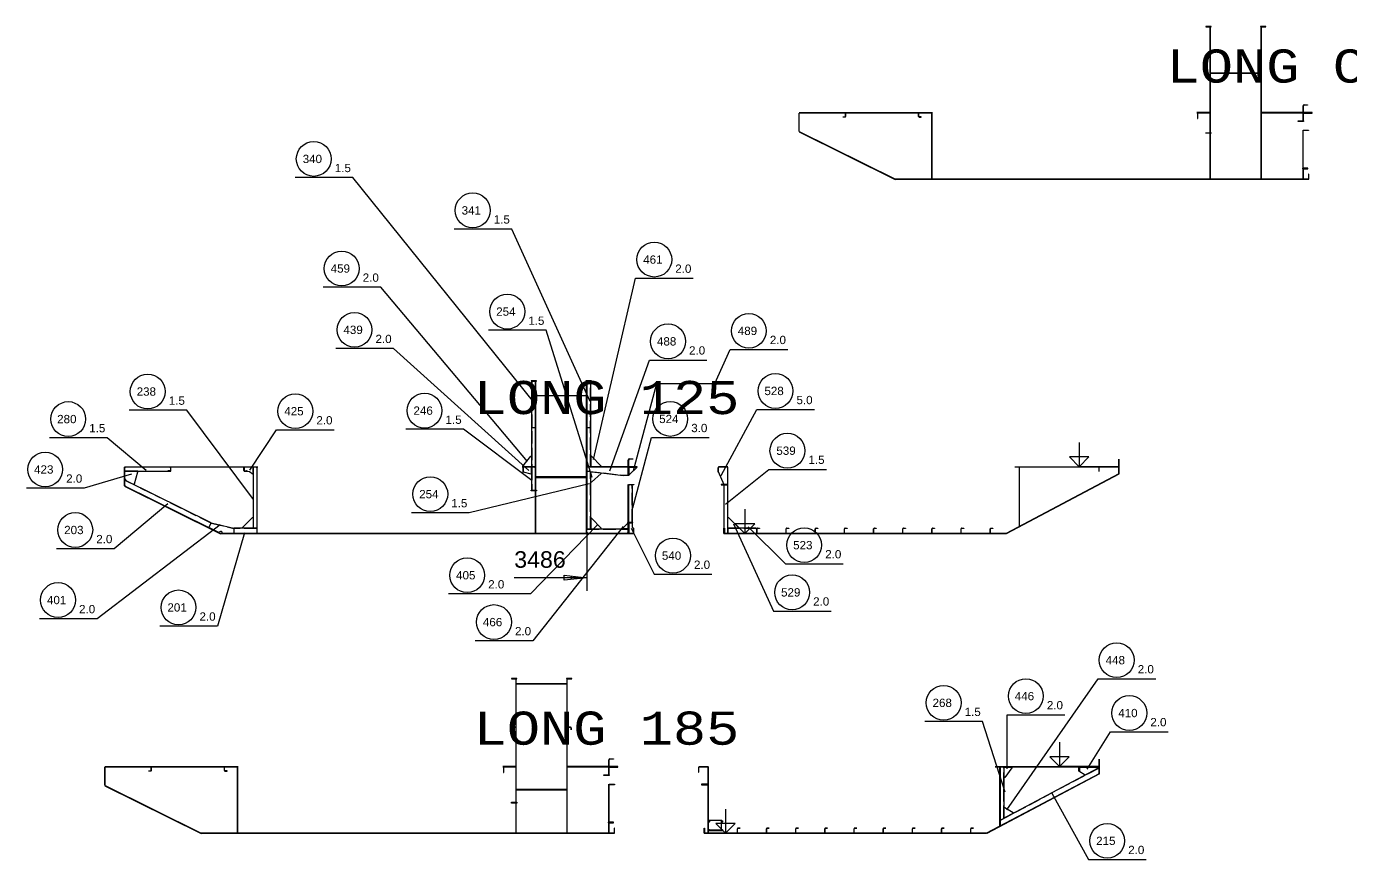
# Model space of a CAD drawing. Header units: inches. Extents: x -15552 to 42302, y -14825 to 18289.
# Drawn here: x 21427 to 31415, y 11228 to 17512 of the extents above; entities that cross this region are included whole.
import ezdxf

# ---------------------------------------------------------------- set-up
doc = ezdxf.new("R2010")
doc.units = ezdxf.units.IN
doc.header["$MEASUREMENT"] = 0
doc.linetypes.add('Dashed_dotted', pattern=[34, 24, -5, 0, -5])
doc.linetypes.add('Short_dashed', pattern=[5, 3.75, -1.25])
doc.layers.get('0').update_dxf_attribs({"linetype": 'CONTINUOUS'})
doc.styles.add('Style_ARIAL', font='ARIAL')
doc.styles.add('Style_Courier_New', font='Courier New')

msp = doc.modelspace()

# ---------------------------------------------------------------- linework, layer by layer
at = {"color": 3, "ltscale": 25}
for p, q in [((30356.633823, 16359.463838), (30356.633823, 17509.463838)), ((30358.135288, 16359.463838), (30358.135288, 17509.463838)), ((30741.634433, 16359.463838), (30741.634433, 17509.463838)), ((30743.132846, 16359.463838), (30743.132846, 17509.463838)), ((30741.634433, 17159.463838), (30358.135288, 17159.463838)), ((30741.634433, 17157.464936), (30358.135288, 17157.464936)), ((31056.633823, 16799.463227), (31056.633823, 16913.57303)), ((31059.633701, 16799.463227), (31059.633701, 16913.57303)), ((28261.632602, 16860.963777), (27255.13541, 16860.963777)), ((27255.13541, 16719.464448), (27255.13541, 16859.463838)), ((28261.632602, 16859.463838), (27255.13541, 16859.463838)), ((27256.633823, 16719.464448), (27256.633823, 16859.463838)), ((27605.13541, 16833.909944), (27605.13541, 16859.463838)), ((27606.633823, 16833.909944), (27606.633823, 16859.463838)), ((28156.633823, 16833.909944), (28156.633823, 16859.463838)), ((28158.135288, 16833.909944), (28158.135288, 16859.463838)), ((28256.633823, 16359.463838), (28256.633823, 16859.463838)), ((28258.135288, 16359.463838), (28258.135288, 16859.463838)), ((30356.633823, 16862.465242), (30256.633823, 16862.465242)), ((30356.633823, 16859.463838), (30256.633823, 16859.463838)), ((31056.633823, 16862.465242), (30743.132846, 16862.465242)), ((31056.633823, 16859.463838), (30743.132846, 16859.463838)), ((31056.633823, 16859.463838), (31056.633823, 16862.465242)), ((31056.734531, 16859.463838), (31056.734531, 16862.465242)), ((27255.745761, 16717.673066), (27980.745761, 16357.672456)), ((27256.633823, 16719.464448), (27981.633823, 16359.463838)), ((31056.633823, 16442.464021), (31056.633823, 16729.465058)), ((31058.632724, 16442.464021), (31058.632724, 16729.465058)), ((31056.633823, 16359.463838), (31056.633823, 16439.464143)), ((31059.633701, 16359.463838), (31059.633701, 16439.464143)), ((31099.758212, 16359.463838), (27981.633823, 16359.463838)), ((31099.758212, 16357.464936), (27981.633823, 16357.464936)), ((25266.811435, 14837.320283), (25241.310947, 14837.320283)), ((25266.811435, 13687.320283), (25266.811435, 14837.320283)), ((25266.811435, 14190.320161), (25266.811435, 14837.320283)), ((25268.3129, 13687.320283), (25268.3129, 14837.320283)), ((25651.812045, 13687.320283), (25651.812045, 14837.320283)), ((25653.310459, 13687.320283), (25653.310459, 14837.320283)), ((25653.310459, 14837.320283), (25653.310459, 14190.320161)), ((25678.810947, 14837.320283), (25653.310459, 14837.320283)), ((23171.813266, 14188.820222), (22165.313022, 14188.820222)), ((22165.313022, 14047.32013), (22165.313022, 14187.320283)), ((23171.813266, 14187.320283), (22165.313022, 14187.320283)), ((22166.811435, 14047.32013), (22166.811435, 14187.320283)), ((22166.811435, 14187.320283), (22166.811435, 14161.819795)), ((22515.313022, 14187.320283), (22166.811435, 14187.320283)), ((22515.313022, 14161.819795), (22515.313022, 14187.320283)), ((22515.313022, 14161.765626), (22515.313022, 14187.320283)), ((22516.811435, 14161.765626), (22516.811435, 14187.320283)), ((23066.811435, 14161.765626), (23066.811435, 14187.320283)), ((23068.3129, 14161.765626), (23068.3129, 14187.320283)), ((23073.311679, 14187.320283), (23068.3129, 14182.319978)), ((23136.812656, 14187.320283), (23068.3129, 14187.320283)), ((23136.812656, 14182.319978), (23131.810825, 14187.320283)), ((23166.811435, 14187.320283), (23141.310947, 14187.320283)), ((23166.811435, 13687.320283), (23166.811435, 14187.320283)), ((23166.811435, 13727.319673), (23166.811435, 14187.320283)), ((23168.3129, 13687.320283), (23168.3129, 14187.320283)), ((25266.811435, 14190.320161), (25166.811435, 14190.320161)), ((25266.811435, 14187.320283), (25166.811435, 14187.320283)), ((25241.310947, 14190.320161), (25266.811435, 14190.320161)), ((25266.811435, 14187.320283), (25241.310947, 14187.320283)), ((25266.811435, 14013.319734), (25266.811435, 14187.320283)), ((25966.811435, 14190.320161), (25653.310459, 14190.320161)), ((25653.310459, 14190.320161), (25678.810947, 14190.320161)), ((25966.811435, 14187.320283), (25653.310459, 14187.320283)), ((25653.310459, 14187.320283), (25653.310459, 14163.419679)), ((25966.811435, 14187.320283), (25653.310459, 14187.320283)), ((25966.811435, 14127.320436), (25966.811435, 14241.429475)), ((25966.811435, 14187.320283), (25966.811435, 14190.320161)), ((25966.811435, 14127.319673), (25966.811435, 14187.320283)), ((25966.912143, 14187.320283), (25966.912143, 14190.320161)), ((25969.811313, 14127.320436), (25969.811313, 14241.429475)), ((26718.810336, 14189.319947), (26649.73685, 14189.319947)), ((26718.810336, 14187.320283), (26649.73685, 14187.320283)), ((26716.811435, 13687.320283), (26716.811435, 14187.320283)), ((26718.810336, 13687.320283), (26718.810336, 14187.320283)), ((29666.811435, 14187.320283), (28881.810825, 14187.320283)), ((28916.811435, 13740.261415), (28916.811435, 14187.320283)), ((28918.3129, 13740.261415), (28918.3129, 14187.320283)), ((29666.811435, 14137.320283), (29666.811435, 14247.32013)), ((29668.810336, 14137.320283), (29668.810336, 14247.32013)), ((22171.813266, 14157.319978), (22166.811435, 14152.319673)), ((22266.811435, 14157.319978), (22166.811435, 14157.319978)), ((22166.811435, 14157.319978), (22166.811435, 14091.979554)), ((22166.811435, 14101.980165), (22175.768344, 14087.53238)), ((22166.811435, 14085.280946), (22166.811435, 14047.32013)), ((22496.813266, 14161.819795), (22515.313022, 14161.819795)), ((23068.3129, 14163.820222), (23073.311679, 14158.819917)), ((25653.310459, 14157.313111), (25653.310459, 13722.32013)), ((25678.810947, 14154.259065), (25653.310459, 14157.313111)), ((25929.912631, 14127.319673), (25966.811435, 14127.319673)), ((29666.811435, 14137.320283), (28816.811435, 13687.320283)), ((29667.748325, 14135.552552), (28817.748325, 13685.552552)), ((22165.923374, 14045.528749), (22890.923374, 13685.528901)), ((22166.811435, 14047.32013), (22891.811435, 13687.320283)), ((22166.811435, 14047.32013), (22802.233188, 13731.801179)), ((25241.310947, 14013.319734), (25266.811435, 14013.319734)), ((25966.811435, 13770.319703), (25966.811435, 14057.319978)), ((25968.813388, 13770.319703), (25968.813388, 14057.319978)), ((25968.813388, 14054.3201), (25968.813388, 13770.319703)), ((25989.812534, 14054.3201), (25968.813388, 14054.3201)), ((26716.811435, 14054.3201), (26691.310947, 14054.3201)), ((26716.811435, 13687.320283), (26716.811435, 14054.3201)), ((22802.233188, 13731.801179), (22817.3577, 13762.252381)), ((26009.810703, 13687.320283), (22891.811435, 13687.320283)), ((26009.810703, 13685.319856), (22891.811435, 13685.319856)), ((22991.811435, 13721.319917), (22991.811435, 13687.320283)), ((22991.811435, 13687.320283), (23166.811435, 13687.320283)), ((23141.310947, 13727.319673), (23166.811435, 13727.319673)), ((23166.811435, 13687.320283), (23166.811435, 13721.319917)), ((25653.310459, 13722.32013), (25678.810947, 13722.32013)), ((25966.811435, 13687.320283), (25966.811435, 13767.320588)), ((25968.813388, 13770.319703), (25989.812534, 13770.319703)), ((25969.811313, 13687.320283), (25969.811313, 13767.320588)), ((25969.811313, 13767.319825), (25969.811313, 13687.320283)), ((25969.811313, 13687.320283), (26006.810825, 13687.320283)), ((28816.811435, 13687.320283), (26686.812656, 13687.320283)), ((28816.811435, 13685.319856), (26686.812656, 13685.319856)), ((26691.310947, 13727.319673), (26691.310947, 13687.320283)), ((26691.310947, 13687.320283), (26716.811435, 13687.320283)), ((26718.810336, 13721.319917), (26718.810336, 13687.320283)), ((26718.810336, 13687.320283), (26936.812656, 13687.320283)), ((26936.812656, 13687.320283), (26936.812656, 13721.393159)), ((26936.812656, 13687.320283), (26936.812656, 13721.319917)), ((26938.811557, 13687.320283), (26938.811557, 13721.393159)), ((27156.810825, 13687.320283), (27156.810825, 13721.393159)), ((27158.812778, 13687.320283), (27158.812778, 13721.393159)), ((27376.812045, 13687.320283), (27376.812045, 13721.393159)), ((27378.810947, 13687.320283), (27378.810947, 13721.393159)), ((27596.813266, 13687.320283), (27596.813266, 13721.393159)), ((27598.812168, 13687.320283), (27598.812168, 13721.393159)), ((27816.811435, 13687.320283), (27816.811435, 13721.393159)), ((27818.810336, 13687.320283), (27818.810336, 13721.393159)), ((28036.812656, 13687.320283), (28036.812656, 13721.393159)), ((28038.811557, 13687.320283), (28038.811557, 13721.393159)), ((28256.810825, 13687.320283), (28256.810825, 13721.393159)), ((28258.812778, 13687.320283), (28258.812778, 13721.393159)), ((28476.812045, 13687.320283), (28476.812045, 13721.393159)), ((28478.810947, 13687.320283), (28478.810947, 13721.393159)), ((28696.813266, 13687.320283), (28696.813266, 13721.393159)), ((28698.812168, 13687.320283), (28698.812168, 13721.393159)), ((25119.741123, 11425.496247), (25119.741123, 12590.336946)), ((25121.242587, 11425.496247), (25121.242587, 12590.336946)), ((25504.741733, 11425.496247), (25504.741733, 12590.336946)), ((25506.240146, 11425.496247), (25506.240146, 12590.336946)), ((25119.741123, 12225.495484), (25094.185703, 12225.495484)), ((25119.741123, 12223.995546), (25094.185703, 12223.995546)), ((25531.795566, 12225.495484), (25506.240146, 12225.495484)), ((25531.795566, 12223.995546), (25506.240146, 12223.995546)), ((29519.741123, 11875.496247), (29519.741123, 11985.496095)), ((29521.740024, 11875.496247), (29521.740024, 11985.496095)), ((23024.742954, 11926.996186), (22018.24271, 11926.996186)), ((22018.24271, 11785.496095), (22018.24271, 11925.496247)), ((23024.742954, 11925.496247), (22018.24271, 11925.496247)), ((22019.741123, 11785.496095), (22019.741123, 11925.496247)), ((22368.24271, 11899.940828), (22368.24271, 11925.496247)), ((22369.741123, 11899.940828), (22369.741123, 11925.496247)), ((22919.741123, 11899.940828), (22919.741123, 11925.496247)), ((22921.242587, 11899.940828), (22921.242587, 11925.496247)), ((23019.741123, 11425.496247), (23019.741123, 11925.496247)), ((23021.242587, 11425.496247), (23021.242587, 11925.496247)), ((25119.741123, 11928.496125), (25019.741123, 11928.496125)), ((25119.741123, 11925.496247), (25019.741123, 11925.496247)), ((25819.741123, 11928.496125), (25506.240146, 11928.496125)), ((25819.741123, 11925.496247), (25506.240146, 11925.496247)), ((25819.741123, 11865.4964), (25819.741123, 11979.605439)), ((25819.741123, 11925.496247), (25819.741123, 11928.496125)), ((25819.841831, 11925.496247), (25819.841831, 11928.496125)), ((25822.741001, 11865.4964), (25822.741001, 11979.605439)), ((26571.740024, 11927.495912), (26502.666538, 11927.495912)), ((26571.740024, 11925.496247), (26502.666538, 11925.496247)), ((26569.741123, 11425.496247), (26569.741123, 11925.496247)), ((26571.743076, 11425.496247), (26571.743076, 11925.496247)), ((29519.741123, 11925.496247), (28734.740512, 11925.496247)), ((28769.741123, 11478.437379), (28769.741123, 11925.496247)), ((28771.242587, 11478.437379), (28771.242587, 11925.496247)), ((28771.242587, 11925.496247), (28771.242587, 11524.490693)), ((28796.740024, 11925.496247), (28771.242587, 11925.496247)), ((29519.741123, 11875.496247), (29519.741123, 11913.966706)), ((25819.741123, 11508.495668), (25819.741123, 11795.495942)), ((25821.743076, 11508.495668), (25821.743076, 11795.495942)), ((29519.741123, 11875.496247), (28669.741123, 11425.496247)), ((29520.678012, 11873.728517), (28670.678012, 11423.728517)), ((28771.242587, 11479.230836), (29519.741123, 11875.496247)), ((22018.853061, 11783.704713), (22743.853061, 11423.704866)), ((22019.741123, 11785.496095), (22744.741123, 11425.496247)), ((25819.741123, 11425.496247), (25819.741123, 11505.496553)), ((25822.741001, 11425.496247), (25822.741001, 11505.496553)), ((26669.741123, 11444.495729), (26669.741123, 11526.495698)), ((26669.841831, 11444.495729), (26669.841831, 11526.495698)), ((28771.242587, 11524.490693), (28796.740024, 11537.990907)), ((28771.242587, 11517.702058), (28771.242587, 11479.230836)), ((25862.74039, 11425.496247), (22744.741123, 11425.496247)), ((25862.74039, 11423.49582), (22744.741123, 11423.49582)), ((28669.741123, 11425.496247), (26539.742343, 11425.496247)), ((28669.741123, 11423.49582), (26539.742343, 11423.49582)), ((26789.742343, 11425.496247), (26789.742343, 11459.569123)), ((26791.741245, 11425.496247), (26791.741245, 11459.569123)), ((27009.740512, 11425.496247), (27009.740512, 11459.569123)), ((27011.742465, 11425.496247), (27011.742465, 11459.569123)), ((27229.741733, 11425.496247), (27229.741733, 11459.569123)), ((27231.740634, 11425.496247), (27231.740634, 11459.569123)), ((27449.742954, 11425.496247), (27449.742954, 11459.569123)), ((27451.741855, 11425.496247), (27451.741855, 11459.569123)), ((27669.741123, 11425.496247), (27669.741123, 11459.569123)), ((27671.740024, 11425.496247), (27671.740024, 11459.569123)), ((27889.742343, 11425.496247), (27889.742343, 11459.569123)), ((27891.741245, 11425.496247), (27891.741245, 11459.569123)), ((28109.740512, 11425.496247), (28109.740512, 11459.569123)), ((28111.742465, 11425.496247), (28111.742465, 11459.569123)), ((28329.741733, 11425.496247), (28329.741733, 11459.569123)), ((28331.740634, 11425.496247), (28331.740634, 11459.569123)), ((28549.742954, 11425.496247), (28549.742954, 11459.569123)), ((28551.741855, 11425.496247), (28551.741855, 11459.569123))]:
    msp.add_line(p, q, dxfattribs=at)
at = {"color": 1, "linetype": 'Short_dashed', "ltscale": 25}
for p, q in [((25238.256137, 14834.265474), (25238.256137, 14193.374971)), ((25681.865756, 14193.374971), (25681.865756, 14834.265474)), ((25995.922153, 13776.429322), (25995.922153, 14048.210481)), ((26688.256137, 14051.26529), (26688.256137, 13727.319673)), ((25653.310459, 13719.320253), (25966.811435, 13719.320253))]:
    msp.add_line(p, q, dxfattribs=at)
at = {"color": 3, "linetype": 'Dashed_dotted', "ltscale": 25}
for p, q in [((25241.310947, 14487.320283), (25266.811435, 14487.320283)), ((25653.310459, 14487.320283), (25678.810947, 14487.320283))]:
    msp.add_line(p, q, dxfattribs=at)
at = {"color": 6, "ltscale": 25}
for p, q in [((29366.811435, 14374.294618), (29366.811435, 14191.320375)), ((29366.811435, 14191.320375), (29293.914096, 14264.705995)), ((29440.197055, 14264.705995), (29293.914096, 14264.705995)), ((29440.197055, 14264.705995), (29366.811435, 14191.320375)), ((26846.813266, 13870.294526), (26846.813266, 13687.320283)), ((26846.813266, 13687.320283), (26773.915927, 13760.705903)), ((26920.198886, 13760.705903), (26773.915927, 13760.705903)), ((26920.198886, 13760.705903), (26846.813266, 13687.320283)), ((29219.741123, 12112.470582), (29219.741123, 11929.496339)), ((29219.741123, 11929.496339), (29146.843784, 12002.881959)), ((29293.126743, 12002.881959), (29146.843784, 12002.881959)), ((29293.126743, 12002.881959), (29219.741123, 11929.496339)), ((26699.742954, 11608.470491), (26699.742954, 11425.496247)), ((26699.742954, 11425.496247), (26626.845615, 11498.881868)), ((26773.128574, 11498.881868), (26626.845615, 11498.881868)), ((26773.128574, 11498.881868), (26699.742954, 11425.496247))]:
    msp.add_line(p, q, dxfattribs=at)
at = {"color": 2, "linetype": 'Short_dashed', "ltscale": 25}
for p, q in [((23138.256137, 14184.265474), (23138.256137, 13730.374482)), ((22169.866245, 14158.764985), (22496.813266, 14158.764985)), ((22819.063632, 13765.658906), (22991.811435, 13725.12317))]:
    msp.add_line(p, q, dxfattribs=at)
at = {"color": 3, "linetype": 'Short_dashed', "ltscale": 25}
for p, q in [((25238.256137, 14184.265474), (25238.256137, 14016.374543)), ((22819.167392, 13765.899995), (22172.27103, 14087.117341)), ((25656.87186, 14158.891633), (25929.326694, 14126.275972)), ((25681.865756, 13725.37494), (25681.865756, 14151.204255)), ((23162.74039, 13725.393251), (22991.811435, 13725.393251)), ((26932.738559, 13725.393251), (26722.884433, 13725.393251)), ((29514.235751, 11915.660432), (28772.936313, 11523.207429)), ((28799.794834, 11541.045716), (28799.794834, 11922.441438))]:
    msp.add_line(p, q, dxfattribs=at)
at = {"color": 1, "ltscale": 25}
for p, q in [((25653.310459, 13722.32013), (25966.811435, 13722.32013)), ((25653.310459, 13687.320283), (25653.310459, 13253.822663)), ((25956.810825, 13687.320283), (25663.311069, 13687.320283)), ((25653.310459, 13353.822663), (25106.380527, 13353.820375)), ((25484.227817, 13372.608522), (25653.310459, 13353.822663)), ((25484.227817, 13335.035279), (25484.227817, 13372.608522)), ((25653.310459, 13353.822663), (25484.227817, 13335.035279)), ((25537.065952, 13366.737703), (25537.065952, 13340.906099))]:
    msp.add_line(p, q, dxfattribs=at)
for points in [[(30323.635166, 17509.463838), (30363.634555, 17509.463838), (30363.634555, 17512.465242), (30323.635166, 17512.465242), (30323.635166, 17509.463838)], [(30736.632602, 17509.463838), (30776.635043, 17509.463838), (30776.635043, 17512.465242), (30736.632602, 17512.465242), (30736.632602, 17509.463838)], [(30261.632602, 16859.463838), (30261.632602, 16819.464448), (30263.634555, 16819.464448), (30263.634555, 16859.463838)], [(30323.635166, 16709.463838), (30363.634555, 16709.463838), (30363.634555, 16706.46396), (30323.635166, 16706.46396), (30323.635166, 16709.463838)], [(25253.496616, 14677.122071), (23888.076084, 16372.484162), (23453.200595, 16372.484162)], [(25679.80582, 14682.946351), (25087.105625, 15984.16324), (24652.230136, 15984.16324)], [(25703.69498, 14244.507173), (26021.740024, 15613.06186), (26456.615512, 15613.06186)], [(25207.354038, 14230.050233), (24099.016635, 15545.598176), (23664.141147, 15545.598176)], [(25694.207065, 14108.831361), (25347.918002, 15220.608857), (24913.042514, 15220.608857)], [(25215.285556, 14162.789491), (24195.394199, 15082.988313), (23760.51871, 15082.988313)], [(25827.25455, 14160.091737), (26125.515048, 14996.04831), (26560.390537, 14996.04831)], [(26006.169956, 14163.804963), (26183.083408, 14817.856172), (26620.046298, 14817.856172), (26735.27457, 15075.18802), (27170.150058, 15075.18802)], [(25233.812778, 14837.320283), (25273.812168, 14837.320283), (25273.812168, 14840.320161), (25233.812778, 14840.320161), (25233.812778, 14837.320283)], [(25241.310947, 14837.320283), (25236.757724, 14832.765535), (25236.757724, 14194.87491), (25241.310947, 14190.320161)], [(25646.813266, 14837.320283), (25686.812656, 14837.320283), (25686.812656, 14840.320161), (25646.813266, 14840.320161), (25646.813266, 14837.320283)], [(25678.810947, 14190.320161), (25683.367221, 14194.87491), (25683.367221, 14832.765535), (25678.810947, 14837.320283)], [(23138.701694, 13942.721131), (22635.680454, 14617.409852), (22200.804965, 14617.409852)], [(26667.873447, 14125.088838), (26936.086337, 14621.925691), (27370.961826, 14621.925691)], [(22330.510776, 14163.622621), (22035.839145, 14409.804109), (21600.963657, 14409.804109)], [(23110.887973, 14165.095857), (23314.205234, 14469.103578), (23749.080722, 14469.103578)], [(25238.561313, 14086.049226), (24723.680942, 14473.348573), (24288.805454, 14473.348573)], [(26001.683872, 13881.570771), (26142.208164, 14410.882905), (26577.083652, 14410.882905)], [(25171.813266, 14187.320283), (25171.813266, 14147.32013), (25173.812168, 14147.32013), (25173.812168, 14187.320283)], [(22220.165317, 14136.050752), (21861.937778, 14029.551271), (21427.06229, 14029.551271)], [(26700.817172, 13907.893708), (27026.305454, 14171.210054), (27461.180942, 14171.210054)], [(25670.967929, 14061.28116), (24766.945712, 13843.523744), (24332.070224, 13843.523744)], [(25233.812778, 14013.477662), (25273.812168, 14013.477662), (25273.812168, 14009.538606), (25233.812778, 14009.538606), (25233.812778, 14013.477662)], [(25989.812534, 13770.319703), (25998.922031, 13779.4292), (25998.922031, 14045.210603), (25989.812534, 14054.3201)], [(26691.310947, 14054.3201), (26686.757724, 14049.765351), (26686.757724, 13727.319673), (26691.310947, 13727.319673)], [(22492.226474, 13911.336854), (22088.881748, 13572.899202), (21654.006259, 13572.899202)], [(22886.928623, 13751.788667), (21959.072177, 13044.380525), (21524.196689, 13044.380525)], [(23071.743076, 13693.438295), (22867.751376, 12988.74698), (22432.875888, 12988.74698)], [(25730.809848, 13751.15619), (25229.348056, 13231.656221), (25045.360629, 13231.656221), (24610.485141, 13231.656221)], [(25929.232089, 13740.333131), (25247.386997, 12878.107789), (24812.511508, 12878.107789)], [(25663.311069, 13687.320283), (25653.310459, 13697.32013), (25653.310459, 13722.32013)], [(25956.810825, 13687.320283), (25966.811435, 13697.32013), (25966.811435, 13722.32013)], [(25988.78104, 13728.20926), (26162.865512, 13379.529145), (26597.741001, 13379.529145)], [(26761.049716, 13761.178163), (27061.711948, 13102.399781), (27496.587436, 13102.399781)], [(26871.968906, 13736.488679), (27152.867954, 13458.644441), (27587.743442, 13458.644441)], [(26942.812412, 13727.392915), (26956.737583, 13727.392915), (26956.737583, 13725.393251), (26942.812412, 13725.393251)], [(27162.810581, 13727.392915), (27176.738803, 13727.392915), (27176.738803, 13725.393251), (27162.810581, 13725.393251)], [(27382.811801, 13727.392915), (27396.740024, 13727.392915), (27396.740024, 13725.393251), (27382.811801, 13725.393251)], [(27602.813022, 13727.392915), (27616.738193, 13727.392915), (27616.738193, 13725.393251), (27602.813022, 13725.393251)], [(27822.811191, 13727.392915), (27836.739414, 13727.392915), (27836.739414, 13725.393251), (27822.811191, 13725.393251)], [(28042.812412, 13727.392915), (28056.737583, 13727.392915), (28056.737583, 13725.393251), (28042.812412, 13725.393251)], [(28262.810581, 13727.392915), (28276.738803, 13727.392915), (28276.738803, 13725.393251), (28262.810581, 13725.393251)], [(28482.811801, 13727.392915), (28496.740024, 13727.392915), (28496.740024, 13725.393251), (28482.811801, 13725.393251)], [(28702.813022, 13727.392915), (28716.738193, 13727.392915), (28716.738193, 13725.393251), (28702.813022, 13725.393251)], [(25086.742465, 12590.336946), (25126.741855, 12590.336946), (25126.741855, 12593.859437), (25086.742465, 12593.859437), (25086.742465, 12590.336946)], [(25499.742954, 12590.336946), (25539.742343, 12590.336946), (25539.742343, 12593.859437), (25499.742954, 12593.859437), (25499.742954, 12590.336946)], [(28822.82645, 11603.33133), (29510.204379, 12590.984681), (29945.079868, 12590.984681)], [(28824.861972, 11910.860017), (28824.861972, 12319.676545), (29259.73746, 12319.676545)], [(25089.687412, 12220.995668), (25089.687412, 12205.550721), (25091.185825, 12205.550721), (25091.185825, 12220.995668)], [(25536.296909, 12220.995668), (25536.296909, 12205.550721), (25534.795444, 12205.550721), (25534.795444, 12220.995668)], [(28809.450595, 11735.494569), (28639.464633, 12269.170716), (28204.589145, 12269.170716)], [(29428.096835, 11910.560945), (29605.303256, 12192.006257), (30040.178745, 12192.006257)], [(25024.742954, 11925.496247), (25024.742954, 11885.496095), (25026.741855, 11885.496095), (25026.741855, 11925.496247)], [(29369.741123, 11925.496247), (29369.741123, 11895.495942), (29371.740024, 11895.495942), (29371.740024, 11925.496247)], [(29162.28873, 11728.142884), (29438.52164, 11227.795747), (29873.397128, 11227.795747)], [(25086.742465, 11659.322694), (25126.741855, 11659.322694), (25126.741855, 11653.322938), (25086.742465, 11653.322938), (25086.742465, 11659.322694)], [(26795.742099, 11465.568879), (26809.66727, 11465.568879), (26809.66727, 11463.569215), (26795.742099, 11463.569215)], [(27015.740268, 11465.568879), (27029.668491, 11465.568879), (27029.668491, 11463.569215), (27015.740268, 11463.569215)], [(27235.741489, 11465.568879), (27249.669711, 11465.568879), (27249.669711, 11463.569215), (27235.741489, 11463.569215)], [(27455.74271, 11465.568879), (27469.66788, 11465.568879), (27469.66788, 11463.569215), (27455.74271, 11463.569215)], [(27675.740878, 11465.568879), (27689.669101, 11465.568879), (27689.669101, 11463.569215), (27675.740878, 11463.569215)], [(27895.742099, 11465.568879), (27909.66727, 11465.568879), (27909.66727, 11463.569215), (27895.742099, 11463.569215)], [(28115.740268, 11465.568879), (28129.668491, 11465.568879), (28129.668491, 11463.569215), (28115.740268, 11463.569215)], [(28335.741489, 11465.568879), (28349.669711, 11465.568879), (28349.669711, 11463.569215), (28335.741489, 11463.569215)], [(28555.74271, 11465.568879), (28569.66788, 11465.568879), (28569.66788, 11463.569215), (28555.74271, 11463.569215)]]:
    msp.add_lwpolyline(points, dxfattribs=at)
at = {"color": 3, "ltscale": 25}
for points in [[(31065.633457, 16922.572663), (31091.52457, 16922.572663), (31091.52457, 16919.572786), (31065.633457, 16919.572786)], [(27602.135532, 16829.410127), (27586.687534, 16829.410127), (27586.687534, 16830.910066), (27602.135532, 16830.910066)], [(28161.135166, 16829.410127), (28176.580112, 16829.410127), (28176.580112, 16830.910066), (28161.135166, 16830.910066)], [(31019.634311, 16799.463227), (31059.633701, 16799.463227), (31059.633701, 16796.463349), (31019.634311, 16796.463349), (31019.634311, 16799.463227)], [(31059.633701, 16859.463838), (31124.63309, 16859.463838), (31124.63309, 16862.463716), (31059.633701, 16862.463716)], [(31058.632724, 16729.465058), (31098.635166, 16729.465058), (31098.635166, 16726.465181), (31058.632724, 16726.465181)], [(31051.635043, 16439.464143), (31091.634433, 16439.464143), (31091.634433, 16442.464021), (31051.635043, 16442.464021), (31051.635043, 16439.464143)], [(31099.758212, 16359.463838), (31099.758212, 16399.464753), (31096.755283, 16399.464753), (31096.755283, 16359.463838)], [(23068.3129, 14187.320283), (23068.3129, 14162.320283), (23068.3129, 14158.819917)], [(23136.812656, 14137.320283), (23136.812656, 14162.320283), (23136.812656, 14187.320283)], [(25241.310947, 14187.320283), (25236.757724, 14182.765535), (25236.757724, 14017.874482), (25241.310947, 14013.319734)], [(25969.811313, 14187.320283), (26034.810703, 14187.320283), (26034.810703, 14190.320161), (25969.811313, 14190.320161)], [(25975.811069, 14250.429872), (26001.702182, 14250.429872), (26001.702182, 14247.429994), (25975.811069, 14247.429994)], [(26643.737094, 14183.320192), (26643.737094, 14149.393037), (26645.739047, 14149.393037), (26645.739047, 14183.320192)], [(29666.811435, 14191.320375), (29366.811435, 14191.320375), (29366.811435, 14188.820222), (28881.810825, 14188.820222)], [(22166.811435, 14091.979554), (22184.600131, 14083.146241), (22238.463657, 14056.400636)], [(22817.3577, 13762.252381), (22820.058505, 13767.691377), (22174.953525, 14088.019136), (22166.811435, 14085.280946)], [(22238.463657, 14056.400636), (22240.688388, 14060.87909), (22266.811435, 14152.319673), (22266.811435, 14157.319978)], [(22512.313144, 14157.265046), (22496.868198, 14157.265046), (22496.868198, 14158.764985), (22512.313144, 14158.764985)], [(23071.312778, 14157.265046), (23086.757724, 14157.265046), (23086.757724, 14158.764985), (23071.312778, 14158.764985)], [(25653.310459, 14163.419679), (25658.620517, 14156.668428), (25929.088657, 14124.29004), (25929.811923, 14130.320314)], [(25678.810947, 13722.32013), (25683.367221, 13726.874879), (25683.367221, 14149.704316), (25678.810947, 14154.259065)], [(25929.811923, 14130.320314), (25929.912631, 14130.308107), (25929.912631, 14127.319673)], [(25929.811923, 14127.320436), (25969.811313, 14127.320436), (25969.811313, 14124.320558), (25929.811923, 14124.320558), (25929.811923, 14127.320436)], [(25968.813388, 14057.319978), (26008.812778, 14057.319978), (26008.812778, 14054.3201), (25968.813388, 14054.3201)], [(26716.811435, 14057.319978), (26666.811435, 14057.319978), (26666.811435, 14054.3201), (26716.811435, 14054.3201)], [(23166.811435, 13721.319917), (23160.738437, 13727.392915), (22991.811435, 13727.392915), (22991.811435, 13721.319917)], [(25961.812656, 13767.320588), (26001.812045, 13767.320588), (26001.812045, 13770.320466), (25961.812656, 13770.320466), (25961.812656, 13767.320588)], [(25998.812168, 13767.319825), (25984.322421, 13767.319825), (25969.811313, 13767.319825)], [(26009.810703, 13687.320283), (26009.810703, 13727.319673), (26006.810825, 13727.319673), (26006.810825, 13687.320283)], [(26006.810825, 13687.320283), (26006.810825, 13718.23993), (26006.810825, 13722.32013)], [(26686.812656, 13687.320283), (26686.812656, 13727.319673), (26689.812534, 13727.319673), (26689.812534, 13687.320283)], [(26936.812656, 13721.319917), (26930.739658, 13727.392915), (26724.886386, 13727.392915), (26718.810336, 13721.319917)], [(25828.740756, 11988.605836), (25854.63187, 11988.605836), (25854.63187, 11985.605958), (25828.740756, 11985.605958)], [(22365.242832, 11895.441011), (22349.797885, 11895.441011), (22349.797885, 11896.94095), (22365.242832, 11896.94095)], [(22924.242465, 11895.441011), (22939.687412, 11895.441011), (22939.687412, 11896.94095), (22924.242465, 11896.94095)], [(25822.741001, 11925.496247), (25887.74039, 11925.496247), (25887.74039, 11928.496125), (25822.741001, 11928.496125)], [(26496.666782, 11921.496156), (26496.666782, 11887.569001), (26498.668735, 11887.569001), (26498.668735, 11921.496156)], [(29519.741123, 11929.495576), (29219.741123, 11929.495576), (29219.741123, 11926.996186), (28734.740512, 11926.996186)], [(29519.741123, 11913.966706), (29511.531894, 11916.492036), (28773.766391, 11525.910524), (28771.242587, 11517.702058)], [(28796.740024, 11537.990907), (28801.296298, 11542.545655), (28801.296298, 11920.941499), (28796.740024, 11925.496247)], [(25782.741611, 11865.4964), (25822.741001, 11865.4964), (25822.741001, 11862.496522), (25782.741611, 11862.496522), (25782.741611, 11865.4964)], [(25821.743076, 11795.495942), (25861.742465, 11795.495942), (25861.742465, 11792.496064), (25821.743076, 11792.496064)], [(26569.741123, 11795.495942), (26519.741123, 11795.495942), (26519.741123, 11792.496064), (26569.741123, 11792.496064)], [(25814.742343, 11505.496553), (25854.741733, 11505.496553), (25854.741733, 11508.496431), (25814.742343, 11508.496431), (25814.742343, 11505.496553)], [(25862.74039, 11425.496247), (25862.74039, 11465.495637), (25859.740512, 11465.495637), (25859.740512, 11425.496247)], [(26539.742343, 11425.496247), (26539.742343, 11465.495637), (26542.742221, 11465.495637), (26542.742221, 11425.496247)]]:
    msp.add_lwpolyline(points, dxfattribs=at)
at = {"color": 4, "ltscale": 25}
for points in [[(25651.812045, 14725.560334), (25267.812412, 14725.560334), (25267.812412, 14728.676942), (25651.812045, 14728.676942)], [(25651.812045, 14113.77826), (25267.812412, 14113.77826), (25267.812412, 14110.515931), (25651.812045, 14110.515931)], [(25504.741733, 12551.993135), (25120.742099, 12551.993135), (25120.742099, 12554.344514), (25504.741733, 12554.344514)], [(25504.741733, 11756.714204), (25120.742099, 11756.714204), (25120.742099, 11754.224733), (25504.741733, 11754.224733)]]:
    msp.add_lwpolyline(points, dxfattribs=at)
at = {"color": 2, "ltscale": 25}
for points in [[(23141.310947, 14187.320283), (23136.757724, 14182.765535), (23136.757724, 13731.874421), (23141.310947, 13727.319673)], [(25231.810825, 14190.320161), (25171.813266, 14190.320161), (25171.813266, 14195.319703), (25231.810825, 14270.319703), (25236.812656, 14270.319703), (25236.812656, 14195.319703), (25231.810825, 14190.320161)], [(25231.810825, 14187.320283), (25178.810947, 14187.320283), (25173.812168, 14182.319978), (25173.812168, 14152.319673), (25231.810825, 14137.320283), (25236.812656, 14137.320283), (25236.812656, 14182.319978), (25231.810825, 14187.320283)], [(25688.311069, 14190.320161), (25763.311069, 14190.320161), (25763.311069, 14195.319703), (25688.311069, 14270.319703), (25683.31229, 14270.319703), (25683.31229, 14195.319703), (25688.311069, 14190.320161)], [(25969.811313, 14182.319978), (25969.811313, 14132.319978), (25974.810092, 14132.319978), (26029.811923, 14182.319978), (26029.811923, 14187.320283), (25974.810092, 14187.320283), (25969.811313, 14182.319978)], [(26711.812656, 14187.320283), (26650.811069, 14187.320283), (26645.81229, 14182.319978), (26645.81229, 14154.3201), (26686.812656, 14057.319978), (26716.811435, 14057.319978), (26716.811435, 14182.319978), (26711.812656, 14187.320283)], [(22166.811435, 14161.819795), (22171.36771, 14157.265046), (22496.813266, 14157.265046), (22496.813266, 14161.819795)], [(25688.2775, 14153.1261), (25762.746494, 14144.21573), (25762.151401, 14139.251283), (25688.311069, 14073.720124), (25683.31229, 14073.720124), (25683.31229, 14148.720124), (25688.2775, 14153.1261)], [(23131.810825, 13727.319673), (23056.810825, 13727.319673), (23056.810825, 13732.319978), (23131.810825, 13807.319978), (23136.812656, 13807.319978), (23136.812656, 13732.319978), (23131.810825, 13727.319673)], [(25688.311069, 13722.32013), (25763.311069, 13722.32013), (25763.311069, 13727.319673), (25688.311069, 13802.319673), (25683.31229, 13802.319673), (25683.31229, 13727.319673), (25688.311069, 13722.32013)], [(26718.810336, 13732.319978), (26718.810336, 13807.319978), (26723.812168, 13807.319978), (26798.812168, 13732.319978), (26798.812168, 13727.319673), (26723.812168, 13727.319673), (26718.810336, 13732.319978)], [(22819.374912, 13766.282991), (22820.964877, 13767.267945), (22990.825717, 13727.408937), (22991.811435, 13725.819734)], [(25961.812656, 13722.32013), (25926.812045, 13722.32013), (25926.812045, 13727.320436), (25961.812656, 13762.320283), (25966.811435, 13762.320283), (25966.811435, 13727.320436), (25961.812656, 13722.32013)], [(28806.240146, 11925.496247), (28859.740512, 11925.496247), (28859.740512, 11920.495942), (28806.240146, 11845.495942), (28801.241367, 11845.495942), (28801.241367, 11920.495942), (28806.240146, 11925.496247)], [(29511.058872, 11916.151765), (29413.802402, 11864.761689), (29413.753574, 11864.85019), (29364.742343, 11895.495942), (29364.742343, 11925.496247), (29508.742587, 11925.496247), (29511.058872, 11916.151765)], [(28801.241367, 11545.395997), (28801.241367, 11620.395997), (28806.240146, 11620.395997), (28869.616001, 11582.227662), (28871.953647, 11577.808717), (28805.660312, 11542.734101), (28801.241367, 11545.395997)]]:
    msp.add_lwpolyline(points, dxfattribs=at)
at = {"color": 5, "ltscale": 25}
msp.add_lwpolyline([(29516.811435, 14187.320283), (29516.811435, 14157.319978), (29518.810336, 14157.319978), (29518.810336, 14187.320283)], dxfattribs=at)
at = {"color": 7, "ltscale": 25}
msp.add_lwpolyline([(29516.811435, 14187.320283), (29516.811435, 14157.319978), (29518.810336, 14157.319978), (29518.810336, 14187.320283)], dxfattribs=at)
at = {"color": 3, "ltscale": 25}
for points in [[(23068.3129, 14158.819917), (23085.457675, 14158.819917, -0.198904), (23127.886264, 14141.24637), (23131.810825, 14137.320283), (23136.812656, 14137.320283)], [(23083.812778, 14158.819917, -0.428293), (23086.971347, 14161.800721, -0.412594), (23089.809482, 14158.661988, -0.412594)], [(26006.810825, 13722.32013), (26005.391757, 13722.83664, -0.315298), (25998.812168, 13732.233766), (25998.812168, 13767.319825)]]:
    msp.add_lwpolyline(points, format="xyb", dxfattribs=at)
at = {"color": 2, "ltscale": 25}
msp.add_lwpolyline([(22991.811435, 13725.819734), (22991.811435, 13687.320283), (22906.810825, 13687.320283, 0.792541), (22878.377597, 13693.992189), (22802.248447, 13731.801179), (22819.374912, 13766.282991)], format="xyb", dxfattribs=at)
at = {"color": 6, "ltscale": 25}
for points in [[(26569.640415, 11525.496247), (26669.640415, 11525.496247), (26669.640415, 11522.495607), (26569.640415, 11522.495607), (26569.640415, 11525.496247)], [(26569.640415, 11445.495942), (26669.640415, 11445.495942), (26669.640415, 11448.49582), (26569.640415, 11448.49582), (26569.640415, 11445.495942)]]:
    msp.add_lwpolyline(points, dxfattribs=at)
at = {"color": 1, "ltscale": 25}
for points in [[(26571.743076, 11518.495515, -0.414222), (26578.813999, 11518.495515, -0.414222), (26578.813999, 11511.424592, -0.414222), (26571.743076, 11511.424592, -0.414222)], [(26669.841831, 11518.495515, -0.414222), (26676.912753, 11518.495515, -0.414222), (26676.912753, 11511.424592, -0.414222), (26669.841831, 11511.424592, -0.414222)], [(26571.743076, 11452.495912, -0.414222), (26578.813999, 11452.495912, -0.414222), (26578.813999, 11445.424989, -0.414222), (26571.743076, 11445.424989, -0.414222)], [(26669.841831, 11452.495912, -0.414222), (26676.912753, 11452.495912, -0.414222), (26676.912753, 11445.424989, -0.414222), (26669.841831, 11445.424989, -0.414222)]]:
    msp.add_lwpolyline(points, format="xyb", dxfattribs=at)
for centre in [(23594.100253, 16513.383821), (24793.129794, 16125.062898), (26162.639682, 15753.962281), (23805.040805, 15686.498597), (25053.942172, 15361.509278), (23901.418369, 15223.888734), (26876.174228, 15216.088441), (26266.414707, 15136.948732), (22341.704624, 14758.310273), (27076.985996, 14762.826112), (21741.863315, 14550.70453), (23455.104892, 14610.003999), (24429.705112, 14614.248994), (26283.107822, 14551.783326), (27167.205112, 14312.110475), (21567.961948, 14170.451692), (24472.969882, 13984.424165), (21794.905918, 13713.799623), (27293.767612, 13599.544862), (26303.76517, 13520.429567), (24751.384799, 13372.556642), (21665.096347, 13185.280946), (27202.611606, 13243.300203), (22573.775546, 13129.647401), (24953.411167, 13019.00821), (29651.104038, 12731.885102), (28965.76163, 12460.576966), (28345.488803, 12410.071138), (29746.202915, 12332.906678), (29579.421298, 11368.696168)]:
    msp.add_circle(centre, 131.506848, dxfattribs=at)
at = {"color": 3, "ltscale": 25}
for centre, radius, start, end in [((31065.633457, 16913.57303), 8.999375, 89.998352, 180.001648), ((31065.633457, 16913.57303), 5.999584, 89.998352, 180.001648), ((27602.135532, 16833.909944), 2.999792, 269.998352, 0.001645), ((27602.135532, 16833.908418), 4.498386, 270.00119, 0.01823), ((28161.135166, 16833.91147), 4.50099, 180.014938, 270.004486), ((28161.135166, 16833.909944), 2.999792, 179.998352, 270.001648), ((25266.811435, 14837.31952), 4.999219, 179.987549, 269.994965), ((25653.310459, 14837.321809), 5.001824, 269.999908, 359.982605), ((22166.811435, 14187.321809), 5.001824, 269.999908, 359.982605), ((22515.313022, 14187.321809), 5.001824, 180.017395, 270.000092), ((23166.811435, 14187.31952), 4.999219, 179.987549, 269.994965), ((25266.811435, 14187.31952), 4.999219, 179.987549, 269.994965), ((25266.811435, 14190.320924), 4.998567, 89.997574, 180.011169), ((25653.310459, 14190.318635), 5.001172, 0.018676, 90.007545), ((25653.310459, 14187.321809), 5.001824, 269.999908, 359.982605), ((25966.811435, 14187.31952), 4.999219, 179.987549, 269.994965), ((25975.811069, 14241.429475), 9.000026, 90.002502, 180.00235), ((25975.811069, 14241.429475), 6.000235, 90.004578, 180.002716), ((26649.73685, 14183.320192), 5.999584, 89.998352, 180.001648), ((26649.73685, 14183.321717), 3.998204, 90.005737, 180.027054), ((22512.313144, 14161.765626), 3.000443, 270.010803, 0.003777), ((22512.313144, 14161.7641), 4.499037, 270.009491, 0.019651), ((23071.312778, 14161.766389), 4.501642, 180.013519, 269.996185), ((23071.312778, 14161.765626), 3.000443, 179.996216, 269.989197), ((25653.310459, 14157.313874), 5.000535, 269.997284, 353.162628), ((25966.811435, 14127.320436), 4.999219, 90.005035, 180.012451), ((22166.811435, 14047.319368), 5.000649, 333.607697, 90.006203), ((25266.811435, 14013.320497), 4.999219, 90.005035, 180.012451), ((25968.813388, 14054.319337), 4.999219, 270.005035, 0.012452), ((26716.811435, 14054.319337), 4.999219, 179.987549, 269.994965), ((23166.811435, 13727.320436), 4.999219, 90.005035, 180.012451), ((23166.811435, 13687.321046), 4.998567, 89.997574, 180.011169), ((25653.310459, 13722.318605), 5.001172, 0.018676, 90.007545), ((25968.813388, 13770.320466), 4.999219, 359.987549, 89.994965), ((25969.811313, 13687.318757), 5.001172, 0.018676, 90.007545), ((25969.811313, 13767.321351), 5.001172, 269.992462, 359.981323), ((26006.810825, 13687.321046), 4.998567, 89.997574, 180.011169), ((26716.811435, 13687.321046), 4.998567, 89.997574, 180.011169), ((26718.810336, 13687.318757), 5.001172, 0.018676, 90.007545), ((26936.812656, 13687.318757), 5.001172, 89.992455, 179.981323), ((26942.812412, 13721.393159), 5.999584, 89.998352, 180.001648), ((26942.812412, 13721.392396), 4.000808, 89.999329, 179.989746), ((27162.810581, 13721.393159), 5.999584, 89.998352, 180.001648), ((27162.810581, 13721.394685), 3.998204, 90.005737, 180.027054), ((27382.811801, 13721.393159), 5.999584, 89.998352, 180.001648), ((27382.811801, 13721.392396), 4.000808, 89.999329, 179.989746), ((27602.813022, 13721.393159), 5.999584, 89.998352, 180.001648), ((27602.813022, 13721.392396), 4.000808, 89.999329, 179.989746), ((27822.811191, 13721.393159), 5.999584, 89.998352, 180.001648), ((27822.811191, 13721.392396), 4.000808, 89.999329, 179.989746), ((28042.812412, 13721.393159), 5.999584, 89.998352, 180.001648), ((28042.812412, 13721.392396), 4.000808, 89.999329, 179.989746), ((28262.810581, 13721.393159), 5.999584, 89.998352, 180.001648), ((28262.810581, 13721.394685), 3.998204, 90.005737, 180.027054), ((28482.811801, 13721.393159), 5.999584, 89.998352, 180.001648), ((28482.811801, 13721.392396), 4.000808, 89.999329, 179.989746), ((28702.813022, 13721.393159), 5.999584, 89.998352, 180.001648), ((28702.813022, 13721.392396), 4.000808, 89.999329, 179.989746), ((25094.185703, 12220.997193), 4.498386, 90.001205, 180.018234), ((25094.185703, 12220.995668), 2.999792, 89.998352, 180.001648), ((25531.795566, 12220.994142), 4.50099, 0.014937, 90.004486), ((25531.795566, 12220.995668), 2.999792, 359.998352, 90.001648), ((25828.740756, 11979.605439), 9.000026, 90.002502, 180.00235), ((25828.740756, 11979.605439), 6.000235, 90.004578, 180.002716), ((22365.242832, 11899.940828), 2.999792, 269.998352, 0.001645), ((22365.242832, 11899.939302), 4.498386, 270.00119, 0.01823), ((22924.242465, 11899.942353), 4.50099, 180.014938, 270.004486), ((22924.242465, 11899.940828), 2.999792, 179.998352, 270.001648), ((26502.666538, 11921.496156), 5.999584, 89.998352, 180.001648), ((26502.666538, 11921.497682), 3.998204, 90.005737, 180.027054), ((28771.242587, 11925.495484), 4.999219, 270.005035, 0.012452), ((29519.741123, 11875.495484), 5.000032, 90.000305, 207.897171), ((28771.242587, 11524.491456), 4.999831, 27.898588, 90.002396), ((26795.742099, 11459.569123), 5.999584, 89.998352, 180.001648), ((26795.742099, 11459.56836), 4.000808, 89.999329, 179.989746), ((27015.740268, 11459.569123), 5.999584, 89.998352, 180.001648), ((27015.740268, 11459.570649), 3.998204, 90.005737, 180.027054), ((27235.741489, 11459.569123), 5.999584, 89.998352, 180.001648), ((27235.741489, 11459.56836), 4.000808, 89.999329, 179.989746), ((27455.74271, 11459.569123), 5.999584, 89.998352, 180.001648), ((27455.74271, 11459.56836), 4.000808, 89.999329, 179.989746), ((27675.740878, 11459.569123), 5.999584, 89.998352, 180.001648), ((27675.740878, 11459.56836), 4.000808, 89.999329, 179.989746), ((27895.742099, 11459.569123), 5.999584, 89.998352, 180.001648), ((27895.742099, 11459.56836), 4.000808, 89.999329, 179.989746), ((28115.740268, 11459.569123), 5.999584, 89.998352, 180.001648), ((28115.740268, 11459.570649), 3.998204, 90.005737, 180.027054), ((28335.741489, 11459.569123), 5.999584, 89.998352, 180.001648), ((28335.741489, 11459.56836), 4.000808, 89.999329, 179.989746), ((28555.74271, 11459.569123), 5.999584, 89.998352, 180.001648), ((28555.74271, 11459.56836), 4.000808, 89.999329, 179.989746), ((28771.242587, 11479.231599), 4.999831, 27.898588, 90.002396)]:
    msp.add_arc(centre, radius, start, end, dxfattribs=at)

# ---------------------------------------------------------------- texts
at = {"color": 7, "ltscale": 25, "style": 'Style_Courier_New'}
for s, p in [('LONG CL', (30027.321689, 17089.062837)), ('LONG 125', (24800.84769, 14588.305238)), ('LONG 185', (24800.096958, 12093.918183))]:
    msp.add_text(s, height=250, dxfattribs=at).set_placement(p)
at = {"color": 1, "ltscale": 25, "style": 'Style_ARIAL'}
for s, p in [('340', (23510.60416, 16482.072786)), ('1.5', (23752.614658, 16413.580659)), ('341', (24709.633701, 16093.751863)), ('1.5', (24951.644199, 16025.259736)), ('461', (26079.143588, 15722.651246)), ('459', (23721.544711, 15655.187562)), ('2.0', (26321.154086, 15654.157594)), ('2.0', (23963.55521, 15586.69391)), ('254', (24970.446079, 15330.198243)), ('1.5', (25212.456577, 15261.704591)), ('439', (23817.922275, 15192.577699)), ('2.0', (24059.932773, 15124.084047)), ('489', (26792.678134, 15184.777406)), ('488', (26182.918613, 15105.637696)), ('2.0', (26424.929111, 15037.144044)), ('2.0', (27034.688632, 15116.283754)), ('238', (22258.20853, 14726.999238)), ('528', (26993.489902, 14731.515077)), ('1.5', (22500.219028, 14658.505586)), ('5.0', (27235.5004, 14663.021424)), ('280', (21658.367221, 14519.393495)), ('425', (23371.608798, 14578.692964)), ('246', (24346.209018, 14582.937959)), ('524', (26199.611728, 14520.472291)), ('1.5', (21900.377719, 14450.899842)), ('2.0', (23613.619296, 14510.199311)), ('1.5', (24588.219516, 14514.444307)), ('3.0', (26441.622226, 14451.978639)), ('539', (27083.709018, 14280.79944)), ('423', (21484.465854, 14139.140657)), ('1.5', (27325.719516, 14212.305787)), ('2.0', (21726.476352, 14070.647004)), ('254', (24389.473789, 13953.11313)), ('1.5', (24631.484287, 13884.619477)), ('203', (21711.409824, 13682.488588)), ('2.0', (21953.420322, 13613.994935)), ('523', (27210.271518, 13568.233827)), ('540', (26220.269077, 13489.118531)), ('2.0', (26462.279575, 13420.624879)), ('2.0', (27452.282016, 13499.740174)), ('405', (24667.888706, 13341.245607)), ('2.0', (24909.899204, 13272.751954)), ('401', (21581.600253, 13153.969911)), ('529', (27119.115512, 13211.989167)), ('2.0', (27361.12601, 13143.495515)), ('2.0', (21823.610751, 13085.476258)), ('201', (22490.279453, 13098.336366)), ('2.0', (22732.289951, 13029.842713)), ('466', (24869.915073, 12987.697175)), ('2.0', (25111.925571, 12919.203523)), ('448', (29567.607944, 12700.574067)), ('2.0', (29809.618442, 12632.080415)), ('446', (28882.265537, 12429.265931)), ('268', (28261.99271, 12378.760102)), ('2.0', (29124.276035, 12360.772279)), ('1.5', (28504.003208, 12310.26645)), ('410', (29662.706821, 12301.595643)), ('2.0', (29904.717319, 12233.101991)), ('215', (29495.925205, 11337.385133)), ('2.0', (29737.935703, 11268.891481))]:
    msp.add_text(s, height=62.622309, dxfattribs=at).set_placement(p)
msp.add_text('3486', height=125, rotation=0.000244, dxfattribs=at).set_placement((25106.380527, 13428.820375))

doc.saveas('drawing.dxf')
